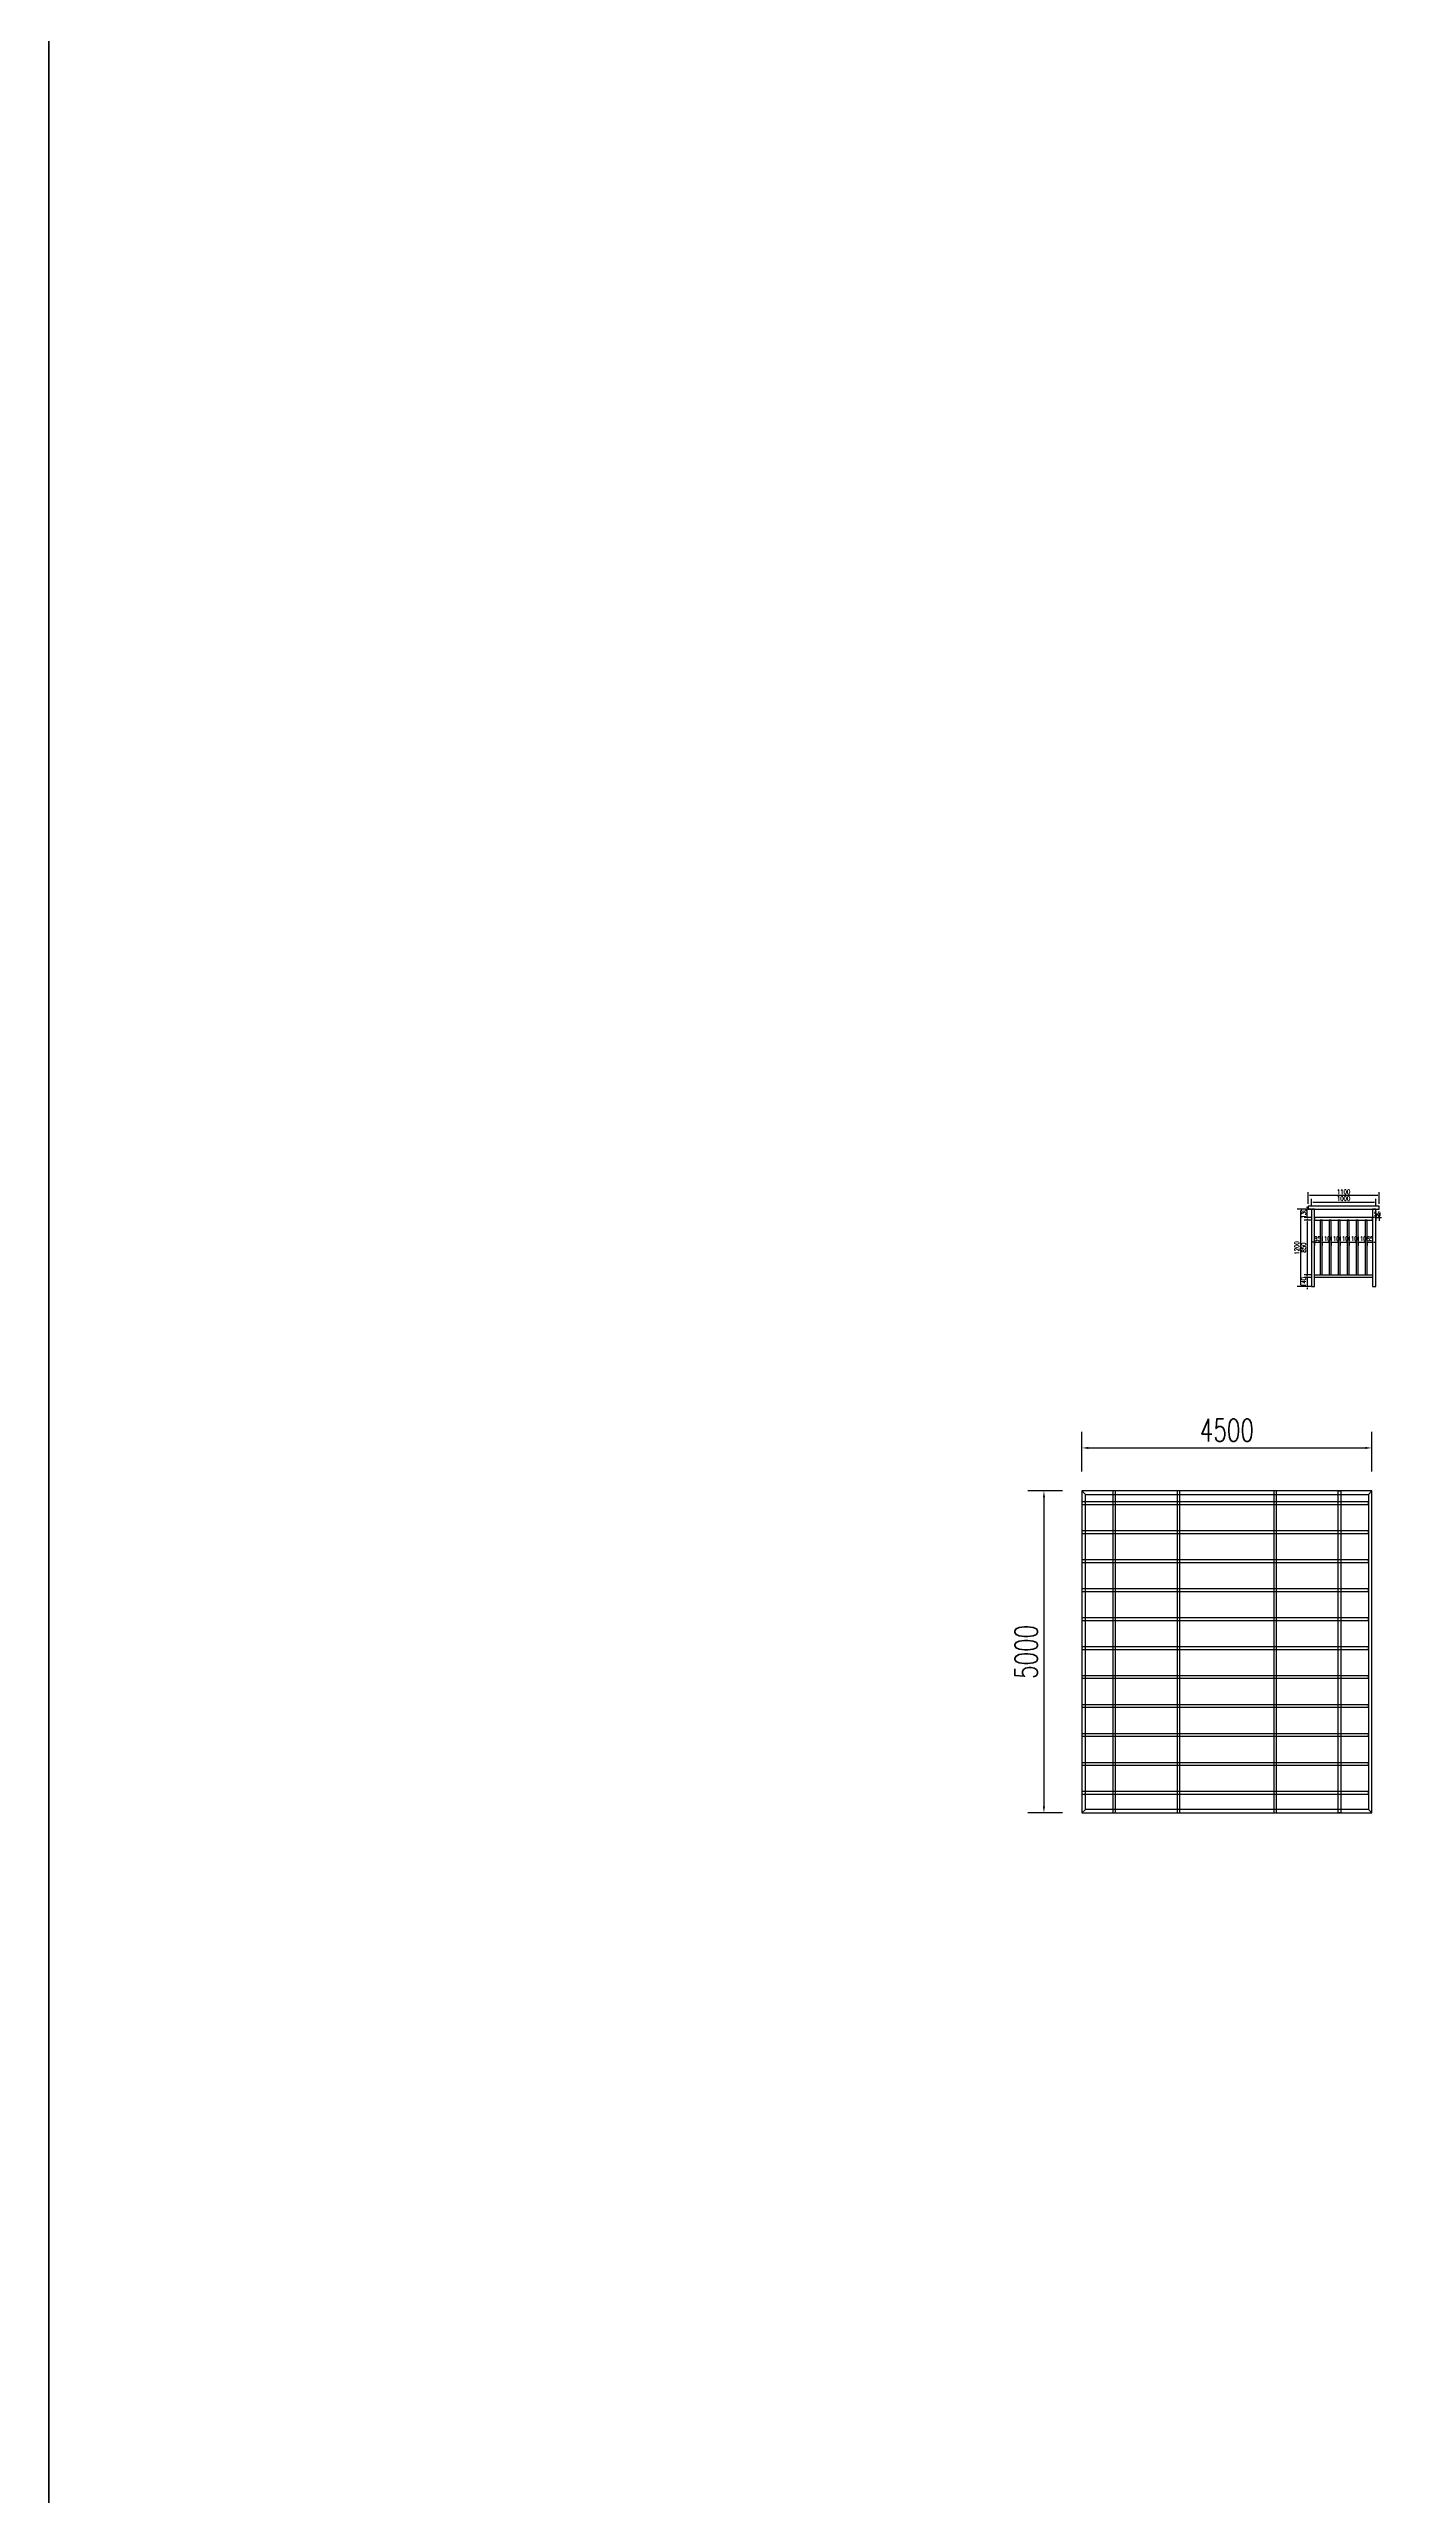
# Model space of a CAD drawing. Header units: millimetres. Extents: x -2430464 to 225692, y -180 to 1805330.
# Drawn here: x -1019079 to -997990, y 838160 to 876151 of the extents above; entities that cross this region are included whole.
import ezdxf

# ---------------------------------------------------------------- set-up
doc = ezdxf.new("R2010")
doc.units = ezdxf.units.MM
doc.header["$LTSCALE"] = 1000
doc.layers.get('0').update_dxf_attribs({"linetype": 'CONTINUOUS'})
doc.layers.get('DEFPOINTS').update_dxf_attribs({"linetype": 'CONTINUOUS'})
for name, color, linetype in [('W-PLASTIC_RAILINGS塑木栏杆', 6, 'CONTINUOUS'), ('W-STEEL_FRAME钢架', 3, 'CONTINUOUS'), ('W-STEEL_KEEL钢龙骨', 5, 'CONTINUOUS'), ('W-WOOD_FLOOR木地板', 30, 'CONTINUOUS')]:
    doc.layers.add(name, color=color, linetype=linetype)
doc.layers.add('工作线', color=1, linetype='CONTINUOUS', lineweight=35)
doc.styles.add('STANDARD_T3', font='simplex.shx', dxfattribs={"width": 0.7, "bigfont": 'gbcbig.shx'})
doc.dimstyles.new('W&&100', dxfattribs={"dimtxt": 350, "dimasz": 100, "dimexe": 250, "dimexo": 300, "dimgap": 100, "dimtad": 1, "dimdec": 0, "dimzin": 0, "dimdsep": 46, "dimtxsty": 'STANDARD_T3', "dimcen": 0.09, "dimclrd": 1, "dimclre": 1, "dimclrt": 7, "dimazin": 2, "dimtfac": 1, "dimtdec": 0, "dimtix": 1, "dimtmove": 2, "dimatfit": 3, "dimfxl": 0, "dimtolj": 1, "dimtzin": 0, "dimarcsym": 0})
doc.dimstyles.new('W&&20', dxfattribs={"dimtxt": 70, "dimasz": 20, "dimexe": 50, "dimexo": 60, "dimgap": 20, "dimtad": 1, "dimdec": 0, "dimzin": 0, "dimdsep": 46, "dimtxsty": 'STANDARD_T3', "dimcen": 0.09, "dimclrd": 1, "dimclre": 1, "dimclrt": 7, "dimazin": 2, "dimtfac": 1, "dimtdec": 0, "dimtix": 1, "dimtmove": 2, "dimatfit": 3, "dimfxl": 0, "dimtolj": 1, "dimtzin": 0, "dimarcsym": 0})

# ---------------------------------------------------------------- blocks, each defined once
blk = doc.blocks.new('*U2069')
at = {"layer": 'W-PLASTIC_RAILINGS塑木栏杆'}
blk.add_lwpolyline([(-15, -420), (15, -420), (15, 430), (-15, 430)], close=True, dxfattribs=at)
blk = doc.blocks.new('*U2070')
at = {"layer": 'W-PLASTIC_RAILINGS塑木栏杆', "color": 0, "linetype": 'ByBlock', "lineweight": -2, "transparency": 16777216}
for p in [(0, 0), (140, 0), (280, 0), (420, 0), (560, 0), (700, 0)]:
    blk.add_blockref('*U2069', p, dxfattribs=at)
blk = doc.blocks.new('*D2079')
at = {"layer": 'DEFPOINTS', "color": 0, "transparency": 16777216}
for p in [(-999525, 858130), (-999647, 856930), (-999475, 856930)]:
    blk.add_point(p, dxfattribs=at)
at = {"layer": 'W-WOOD_FLOOR木地板', "color": 1, "lineweight": -2, "transparency": 16777216}
for p, q in [((-999585, 858130), (-999697, 858130)), ((-999647, 858110), (-999647, 856950)), ((-999535, 856930), (-999697, 856930))]:
    blk.add_line(p, q, dxfattribs=at)
at = {"layer": 'W-WOOD_FLOOR木地板', "color": 1, "transparency": 16777216}
for points in [[(-999650, 858110), (-999644, 858110), (-999647, 858130)], [(-999650, 856950), (-999644, 856950), (-999647, 856930)]]:
    blk.add_solid(points, dxfattribs=at)
at = {"layer": 'W-WOOD_FLOOR木地板', "color": 7, "transparency": 16777216, "insert": (-999702, 857530), "char_height": 70, "attachment_point": 5, "rotation": 90, "style": 'STANDARD_T3'}
blk.add_mtext('\\A1;1200', dxfattribs=at)
blk = doc.blocks.new('*D2071')
at = {"layer": 'DEFPOINTS', "color": 0, "transparency": 16777216}
for p in [(-999425, 857960), (-999540, 857110), (-999425, 857110)]:
    blk.add_point(p, dxfattribs=at)
at = {"layer": 'W-WOOD_FLOOR木地板', "color": 1, "lineweight": -2, "transparency": 16777216}
for p, q in [((-999485, 857960), (-999590, 857960)), ((-999540, 857940), (-999540, 857130)), ((-999485, 857110), (-999590, 857110))]:
    blk.add_line(p, q, dxfattribs=at)
at = {"layer": 'W-WOOD_FLOOR木地板', "color": 1, "transparency": 16777216}
for points in [[(-999543, 857940), (-999537, 857940), (-999540, 857960)], [(-999543, 857130), (-999537, 857130), (-999540, 857110)]]:
    blk.add_solid(points, dxfattribs=at)
at = {"layer": 'W-WOOD_FLOOR木地板', "color": 7, "transparency": 16777216, "insert": (-999595, 857535), "char_height": 70, "attachment_point": 5, "rotation": 90, "style": 'STANDARD_T3'}
blk.add_mtext('\\A1;850', dxfattribs=at)
blk = doc.blocks.new('*D2072')
at = {"layer": 'DEFPOINTS', "color": 0, "transparency": 16777216}
for p in [(-999540, 858130), (-999425, 858130), (-999425, 858000)]:
    blk.add_point(p, dxfattribs=at)
at = {"layer": 'W-WOOD_FLOOR木地板', "color": 1, "lineweight": -2, "transparency": 16777216}
for p, q in [((-999485, 858130), (-999590, 858130)), ((-999485, 858000), (-999590, 858000)), ((-999540, 858150), (-999540, 858170)), ((-999540, 858000), (-999540, 858130)), ((-999540, 857980), (-999540, 857960))]:
    blk.add_line(p, q, dxfattribs=at)
at = {"layer": 'W-WOOD_FLOOR木地板', "color": 1, "transparency": 16777216}
for points in [[(-999543, 858150), (-999537, 858150), (-999540, 858130)], [(-999543, 857980), (-999537, 857980), (-999540, 858000)]]:
    blk.add_solid(points, dxfattribs=at)
at = {"layer": 'W-WOOD_FLOOR木地板', "color": 7, "transparency": 16777216, "insert": (-999595, 858065), "char_height": 70, "attachment_point": 5, "rotation": 90, "style": 'STANDARD_T3'}
blk.add_mtext('\\A1;130', dxfattribs=at)
blk = doc.blocks.new('*D2080')
at = {"layer": 'DEFPOINTS', "color": 0, "transparency": 16777216}
for p in [(-999540, 856930), (-999425, 857070), (-999425, 856930)]:
    blk.add_point(p, dxfattribs=at)
at = {"layer": 'W-WOOD_FLOOR木地板', "color": 1, "lineweight": -2, "transparency": 16777216}
for p, q in [((-999540, 857090), (-999540, 857110)), ((-999485, 857070), (-999590, 857070)), ((-999485, 856930), (-999590, 856930)), ((-999540, 857070), (-999540, 856930)), ((-999540, 856910), (-999540, 856890))]:
    blk.add_line(p, q, dxfattribs=at)
at = {"layer": 'W-WOOD_FLOOR木地板', "color": 1, "transparency": 16777216}
for points in [[(-999543, 857090), (-999537, 857090), (-999540, 857070)], [(-999543, 856910), (-999537, 856910), (-999540, 856930)]]:
    blk.add_solid(points, dxfattribs=at)
at = {"layer": 'W-WOOD_FLOOR木地板', "color": 7, "transparency": 16777216, "insert": (-999595, 857000), "char_height": 70, "attachment_point": 5, "rotation": 90, "style": 'STANDARD_T3'}
blk.add_mtext('\\A1;140', dxfattribs=at)
blk = doc.blocks.new('*D2081')
at = {"layer": 'DEFPOINTS', "color": 0, "transparency": 16777216}
for p in [(-998475, 858243), (-999475, 858130), (-998475, 858130)]:
    blk.add_point(p, dxfattribs=at)
at = {"layer": 'W-WOOD_FLOOR木地板', "color": 1, "lineweight": -2, "transparency": 16777216}
for p, q in [((-999475, 858190), (-999475, 858293)), ((-999455, 858243), (-998495, 858243)), ((-998475, 858190), (-998475, 858293))]:
    blk.add_line(p, q, dxfattribs=at)
at = {"layer": 'W-WOOD_FLOOR木地板', "color": 1, "transparency": 16777216}
for points in [[(-999455, 858246), (-999455, 858240), (-999475, 858243)], [(-998495, 858246), (-998495, 858240), (-998475, 858243)]]:
    blk.add_solid(points, dxfattribs=at)
at = {"layer": 'W-WOOD_FLOOR木地板', "color": 7, "transparency": 16777216, "insert": (-998975, 858298), "char_height": 70, "attachment_point": 5, "style": 'STANDARD_T3'}
blk.add_mtext('\\A1;1000', dxfattribs=at)
blk = doc.blocks.new('*D2082')
at = {"layer": 'DEFPOINTS', "color": 0, "transparency": 16777216}
for p in [(-999425, 857762), (-999340, 857762), (-999340, 857619)]:
    blk.add_point(p, dxfattribs=at)
at = {"layer": 'W-PLASTIC_RAILINGS塑木栏杆', "color": 1, "lineweight": -2, "transparency": 16777216}
for p, q in [((-999445, 857619), (-999465, 857619)), ((-999425, 857624), (-999425, 857569)), ((-999425, 857619), (-999340, 857619)), ((-999340, 857624), (-999340, 857569)), ((-999320, 857619), (-999300, 857619))]:
    blk.add_line(p, q, dxfattribs=at)
at = {"layer": 'W-PLASTIC_RAILINGS塑木栏杆', "color": 1, "transparency": 16777216}
for points in [[(-999445, 857622), (-999445, 857615), (-999425, 857619)], [(-999320, 857622), (-999320, 857615), (-999340, 857619)]]:
    blk.add_solid(points, dxfattribs=at)
at = {"layer": 'W-PLASTIC_RAILINGS塑木栏杆', "color": 7, "transparency": 16777216, "insert": (-999382, 857674), "char_height": 70, "attachment_point": 5, "style": 'STANDARD_T3'}
blk.add_mtext('\\A1;85', dxfattribs=at)
blk = doc.blocks.new('*D2073')
at = {"layer": 'DEFPOINTS', "color": 0, "transparency": 16777216}
for p in [(-998610, 857762), (-998525, 857762), (-998525, 857619)]:
    blk.add_point(p, dxfattribs=at)
at = {"layer": 'W-PLASTIC_RAILINGS塑木栏杆', "color": 1, "lineweight": -2, "transparency": 16777216}
for p, q in [((-998630, 857619), (-998650, 857619)), ((-998610, 857624), (-998610, 857569)), ((-998610, 857619), (-998525, 857619)), ((-998525, 857624), (-998525, 857569)), ((-998505, 857619), (-998485, 857619))]:
    blk.add_line(p, q, dxfattribs=at)
at = {"layer": 'W-PLASTIC_RAILINGS塑木栏杆', "color": 1, "transparency": 16777216}
for points in [[(-998630, 857622), (-998630, 857615), (-998610, 857619)], [(-998505, 857622), (-998505, 857615), (-998525, 857619)]]:
    blk.add_solid(points, dxfattribs=at)
at = {"layer": 'W-PLASTIC_RAILINGS塑木栏杆', "color": 7, "transparency": 16777216, "insert": (-998567, 857674), "char_height": 70, "attachment_point": 5, "style": 'STANDARD_T3'}
blk.add_mtext('\\A1;85', dxfattribs=at)
blk = doc.blocks.new('*D2074')
at = {"layer": 'DEFPOINTS', "color": 0, "transparency": 16777216}
for p in [(-998750, 857762), (-998640, 857762), (-998640, 857619)]:
    blk.add_point(p, dxfattribs=at)
at = {"layer": 'W-PLASTIC_RAILINGS塑木栏杆', "color": 1, "lineweight": -2, "transparency": 16777216}
for p, q in [((-998770, 857619), (-998790, 857619)), ((-998750, 857624), (-998750, 857569)), ((-998750, 857619), (-998640, 857619)), ((-998640, 857624), (-998640, 857569)), ((-998620, 857619), (-998600, 857619))]:
    blk.add_line(p, q, dxfattribs=at)
at = {"layer": 'W-PLASTIC_RAILINGS塑木栏杆', "color": 1, "transparency": 16777216}
for points in [[(-998770, 857622), (-998770, 857615), (-998750, 857619)], [(-998620, 857622), (-998620, 857615), (-998640, 857619)]]:
    blk.add_solid(points, dxfattribs=at)
at = {"layer": 'W-PLASTIC_RAILINGS塑木栏杆', "color": 7, "transparency": 16777216, "insert": (-998695, 857674), "char_height": 70, "attachment_point": 5, "style": 'STANDARD_T3'}
blk.add_mtext('\\A1;110', dxfattribs=at)
blk = doc.blocks.new('*D2075')
at = {"layer": 'DEFPOINTS', "color": 0, "transparency": 16777216}
for p in [(-998890, 857762), (-998780, 857762), (-998780, 857619)]:
    blk.add_point(p, dxfattribs=at)
at = {"layer": 'W-PLASTIC_RAILINGS塑木栏杆', "color": 1, "lineweight": -2, "transparency": 16777216}
for p, q in [((-998910, 857619), (-998930, 857619)), ((-998890, 857624), (-998890, 857569)), ((-998890, 857619), (-998780, 857619)), ((-998780, 857624), (-998780, 857569)), ((-998760, 857619), (-998740, 857619))]:
    blk.add_line(p, q, dxfattribs=at)
at = {"layer": 'W-PLASTIC_RAILINGS塑木栏杆', "color": 1, "transparency": 16777216}
for points in [[(-998910, 857622), (-998910, 857615), (-998890, 857619)], [(-998760, 857622), (-998760, 857615), (-998780, 857619)]]:
    blk.add_solid(points, dxfattribs=at)
at = {"layer": 'W-PLASTIC_RAILINGS塑木栏杆', "color": 7, "transparency": 16777216, "insert": (-998835, 857674), "char_height": 70, "attachment_point": 5, "style": 'STANDARD_T3'}
blk.add_mtext('\\A1;110', dxfattribs=at)
blk = doc.blocks.new('*D2076')
at = {"layer": 'DEFPOINTS', "color": 0, "transparency": 16777216}
for p in [(-999030, 857762), (-998920, 857762), (-998920, 857619)]:
    blk.add_point(p, dxfattribs=at)
at = {"layer": 'W-PLASTIC_RAILINGS塑木栏杆', "color": 1, "lineweight": -2, "transparency": 16777216}
for p, q in [((-999050, 857619), (-999070, 857619)), ((-999030, 857624), (-999030, 857569)), ((-999030, 857619), (-998920, 857619)), ((-998920, 857624), (-998920, 857569)), ((-998900, 857619), (-998880, 857619))]:
    blk.add_line(p, q, dxfattribs=at)
at = {"layer": 'W-PLASTIC_RAILINGS塑木栏杆', "color": 1, "transparency": 16777216}
for points in [[(-999050, 857622), (-999050, 857615), (-999030, 857619)], [(-998900, 857622), (-998900, 857615), (-998920, 857619)]]:
    blk.add_solid(points, dxfattribs=at)
at = {"layer": 'W-PLASTIC_RAILINGS塑木栏杆', "color": 7, "transparency": 16777216, "insert": (-998975, 857674), "char_height": 70, "attachment_point": 5, "style": 'STANDARD_T3'}
blk.add_mtext('\\A1;110', dxfattribs=at)
blk = doc.blocks.new('*D2077')
at = {"layer": 'DEFPOINTS', "color": 0, "transparency": 16777216}
for p in [(-999170, 857762), (-999060, 857762), (-999060, 857619)]:
    blk.add_point(p, dxfattribs=at)
at = {"layer": 'W-PLASTIC_RAILINGS塑木栏杆', "color": 1, "lineweight": -2, "transparency": 16777216}
for p, q in [((-999190, 857619), (-999210, 857619)), ((-999170, 857624), (-999170, 857569)), ((-999170, 857619), (-999060, 857619)), ((-999060, 857624), (-999060, 857569)), ((-999040, 857619), (-999020, 857619))]:
    blk.add_line(p, q, dxfattribs=at)
at = {"layer": 'W-PLASTIC_RAILINGS塑木栏杆', "color": 1, "transparency": 16777216}
for points in [[(-999190, 857622), (-999190, 857615), (-999170, 857619)], [(-999040, 857622), (-999040, 857615), (-999060, 857619)]]:
    blk.add_solid(points, dxfattribs=at)
at = {"layer": 'W-PLASTIC_RAILINGS塑木栏杆', "color": 7, "transparency": 16777216, "insert": (-999115, 857674), "char_height": 70, "attachment_point": 5, "style": 'STANDARD_T3'}
blk.add_mtext('\\A1;110', dxfattribs=at)
blk = doc.blocks.new('*D2078')
at = {"layer": 'DEFPOINTS', "color": 0, "transparency": 16777216}
for p in [(-999310, 857762), (-999200, 857762), (-999200, 857619)]:
    blk.add_point(p, dxfattribs=at)
at = {"layer": 'W-PLASTIC_RAILINGS塑木栏杆', "color": 1, "lineweight": -2, "transparency": 16777216}
for p, q in [((-999330, 857619), (-999350, 857619)), ((-999310, 857624), (-999310, 857569)), ((-999310, 857619), (-999200, 857619)), ((-999200, 857624), (-999200, 857569)), ((-999180, 857619), (-999160, 857619))]:
    blk.add_line(p, q, dxfattribs=at)
at = {"layer": 'W-PLASTIC_RAILINGS塑木栏杆', "color": 1, "transparency": 16777216}
for points in [[(-999330, 857622), (-999330, 857615), (-999310, 857619)], [(-999180, 857622), (-999180, 857615), (-999200, 857619)]]:
    blk.add_solid(points, dxfattribs=at)
at = {"layer": 'W-PLASTIC_RAILINGS塑木栏杆', "color": 7, "transparency": 16777216, "insert": (-999255, 857674), "char_height": 70, "attachment_point": 5, "style": 'STANDARD_T3'}
blk.add_mtext('\\A1;110', dxfattribs=at)
blk = doc.blocks.new('*D2396')
at = {"color": 1, "lineweight": -2, "transparency": 16777216}
for p, q in [((-998495, 858000), (-998515, 858000)), ((-998475, 858070), (-998475, 857950)), ((-998475, 858000), (-998425, 858000)), ((-998425, 858070), (-998425, 857950)), ((-998405, 858000), (-998385, 858000))]:
    blk.add_line(p, q, dxfattribs=at)
at = {"color": 1, "transparency": 16777216}
for points in [[(-998495, 858004), (-998495, 857997), (-998475, 858000)], [(-998405, 858004), (-998405, 857997), (-998425, 858000)]]:
    blk.add_solid(points, dxfattribs=at)
at = {"layer": 'DEFPOINTS', "color": 0, "transparency": 16777216}
for p in [(-998475, 858130), (-998425, 858130), (-998425, 858000)]:
    blk.add_point(p, dxfattribs=at)
at = {"color": 7, "transparency": 16777216, "insert": (-998450, 858055), "char_height": 70, "attachment_point": 5, "style": 'STANDARD_T3'}
blk.add_mtext('\\A1;50', dxfattribs=at)
blk = doc.blocks.new('*D2397')
at = {"color": 1, "lineweight": -2, "transparency": 16777216}
for p, q in [((-999525, 858215), (-999525, 858397)), ((-999505, 858347), (-998445, 858347)), ((-998425, 858215), (-998425, 858397))]:
    blk.add_line(p, q, dxfattribs=at)
at = {"color": 1, "transparency": 16777216}
for points in [[(-999505, 858350), (-999505, 858344), (-999525, 858347)], [(-998445, 858350), (-998445, 858344), (-998425, 858347)]]:
    blk.add_solid(points, dxfattribs=at)
at = {"layer": 'DEFPOINTS', "color": 0, "transparency": 16777216}
for p in [(-998425, 858347), (-999525, 858155), (-998425, 858155)]:
    blk.add_point(p, dxfattribs=at)
at = {"color": 7, "transparency": 16777216, "insert": (-998975, 858402), "char_height": 70, "attachment_point": 5, "style": 'STANDARD_T3'}
blk.add_mtext('\\A1;1100', dxfattribs=at)
blk = doc.blocks.new('*D2398')
at = {"layer": 'DEFPOINTS', "color": 0, "transparency": 16777216}
for p in [(-998538, 854423), (-1003038, 853755), (-998538, 853755)]:
    blk.add_point(p, dxfattribs=at)
at = {"layer": 'W-STEEL_FRAME钢架', "color": 1, "lineweight": -2, "transparency": 16777216}
for p, q in [((-1003038, 854055), (-1003038, 854673)), ((-1002938, 854423), (-998638, 854423)), ((-998538, 854055), (-998538, 854673))]:
    blk.add_line(p, q, dxfattribs=at)
at = {"layer": 'W-STEEL_FRAME钢架', "color": 1, "transparency": 16777216}
for points in [[(-1002938, 854440), (-1002938, 854407), (-1003038, 854423)], [(-998638, 854440), (-998638, 854407), (-998538, 854423)]]:
    blk.add_solid(points, dxfattribs=at)
at = {"layer": 'W-STEEL_FRAME钢架', "color": 7, "transparency": 16777216, "insert": (-1000788, 854698), "char_height": 350, "attachment_point": 5, "style": 'STANDARD_T3'}
blk.add_mtext('\\A1;4500', dxfattribs=at)
blk = doc.blocks.new('*D2399')
at = {"layer": 'DEFPOINTS', "color": 0, "transparency": 16777216}
for p in [(-1003038, 853755), (-1003629, 848755), (-1003038, 848755)]:
    blk.add_point(p, dxfattribs=at)
at = {"layer": 'W-STEEL_FRAME钢架', "color": 1, "lineweight": -2, "transparency": 16777216}
for p, q in [((-1003338, 853755), (-1003879, 853755)), ((-1003629, 853655), (-1003629, 848855)), ((-1003338, 848755), (-1003879, 848755))]:
    blk.add_line(p, q, dxfattribs=at)
at = {"layer": 'W-STEEL_FRAME钢架', "color": 1, "transparency": 16777216}
for points in [[(-1003645, 853655), (-1003612, 853655), (-1003629, 853755)], [(-1003645, 848855), (-1003612, 848855), (-1003629, 848755)]]:
    blk.add_solid(points, dxfattribs=at)
at = {"layer": 'W-STEEL_FRAME钢架', "color": 7, "transparency": 16777216, "insert": (-1003904, 851255), "char_height": 350, "attachment_point": 5, "rotation": 90, "style": 'STANDARD_T3'}
blk.add_mtext('\\A1;5000', dxfattribs=at)
blk = doc.blocks.new('*U2400')
at = {"layer": 'W-STEEL_KEEL钢龙骨'}
blk.add_lwpolyline([(-2175, -20), (2272, -20), (2272, 20), (-2175, 20)], close=True, dxfattribs=at)
blk = doc.blocks.new('*U2401')
at = {"layer": 'W-STEEL_KEEL钢龙骨', "color": 0, "linetype": 'ByBlock', "lineweight": -2, "transparency": 16777216}
for p in [(0, 0), (0, -450), (0, -900), (0, -1350), (0, -1800), (0, -2250), (0, -2700), (0, -3150), (0, -3600), (0, -4050), (0, -4500)]:
    blk.add_blockref('*U2400', p, dxfattribs=at)

msp = doc.modelspace()

# ---------------------------------------------------------------- linework, layer by layer
at = {"layer": 'W-PLASTIC_RAILINGS塑木栏杆'}
for points in [[(-999524.98, 858130.33), (-998424.98, 858130.33), (-998424.98, 858180.33), (-999524.98, 858180.33)], [(-999474.98, 856930.33), (-999424.98, 856930.33), (-999424.98, 858130.33), (-999474.98, 858130.33)], [(-999424.98, 857960.33), (-998524.98, 857960.33), (-998524.98, 858000.33), (-999424.98, 858000.33)], [(-998524.98, 856930.33), (-998474.98, 856930.33), (-998474.98, 858130.33), (-998524.98, 858130.33)], [(-999424.98, 857110.33), (-998524.98, 857110.33), (-998524.98, 857070.33), (-999424.98, 857070.33)]]:
    msp.add_lwpolyline(points, close=True, dxfattribs=at)
at = {"layer": 'W-STEEL_FRAME钢架'}
for points in [[(-1002984.83, 853702.26), (-998590.83, 853702.26), (-998537.83, 853755.26), (-1003037.83, 853755.26)], [(-1003037.83, 848755.26), (-1002984.83, 848808.26), (-1002984.83, 853702.26), (-1003037.83, 853755.26)], [(-1002557.83, 848755.26), (-1002517.83, 848755.26), (-1002517.83, 853755.26), (-1002557.83, 853755.26)], [(-1001557.83, 848755.26), (-1001517.83, 848755.26), (-1001517.83, 853755.26), (-1001557.83, 853755.26)], [(-1000057.83, 848755.26), (-1000017.83, 848755.26), (-1000017.83, 853755.26), (-1000057.83, 853755.26)], [(-999017.83, 848755.26), (-999057.83, 848755.26), (-999057.83, 853755.26), (-999017.83, 853755.26)], [(-998590.83, 848808.26), (-998537.83, 848755.26), (-998537.83, 853755.26), (-998590.83, 853702.26)], [(-1003037.83, 848755.26), (-998537.83, 848755.26), (-998590.83, 848808.26), (-1002984.83, 848808.26)]]:
    msp.add_lwpolyline(points, close=True, dxfattribs=at)
at = {"layer": '工作线'}
msp.add_lwpolyline([(-1019079.48, 952133.7), (-880575.48, 952133.7), (-880575.48, 800169.2), (-1019079.48, 800169.2)], close=True, dxfattribs=at)

# ---------------------------------------------------------------- block references
at = {"layer": 'W-PLASTIC_RAILINGS塑木栏杆'}
msp.add_blockref('*U2070', (-999324.98, 857530.33), dxfattribs=at)
at = {"layer": 'W-STEEL_KEEL钢龙骨'}
msp.add_blockref('*U2401', (-1000862.83, 853565.26), dxfattribs=at)

# ---------------------------------------------------------------- dimensions: what is measured, and where the dimension line sits
for base, p1, p2, picture, middle in [((-998424.98, 858346.91), (-999524.98, 858155.33), (-998424.98, 858155.33), '*D2397', (-998974.98, 858401.91)), ((-998424.98, 858000.33), (-998474.98, 858130.33), (-998424.98, 858130.33), '*D2396', (-998449.98, 858055.33))]:
    dim = msp.add_linear_dim(base=base, p1=p1, p2=p2, dimstyle='W&&20')
    dim.commit()
    dim.dimension.update_dxf_attribs({"geometry": picture, "text_midpoint": middle})
at = {"layer": 'W-PLASTIC_RAILINGS塑木栏杆'}
for base, p1, p2, picture, middle in [((-999339.98, 857618.65), (-999424.98, 857761.57), (-999339.98, 857761.57), '*D2082', (-999382.48, 857673.65)), ((-999199.98, 857618.65), (-999309.98, 857761.57), (-999199.98, 857761.57), '*D2078', (-999254.98, 857673.65)), ((-999059.98, 857618.65), (-999169.98, 857761.57), (-999059.98, 857761.57), '*D2077', (-999114.98, 857673.65)), ((-998919.98, 857618.65), (-999029.98, 857761.57), (-998919.98, 857761.57), '*D2076', (-998974.98, 857673.65)), ((-998779.98, 857618.65), (-998889.98, 857761.57), (-998779.98, 857761.57), '*D2075', (-998834.98, 857673.65)), ((-998639.98, 857618.65), (-998749.98, 857761.57), (-998639.98, 857761.57), '*D2074', (-998694.98, 857673.65)), ((-998524.98, 857618.65), (-998609.98, 857761.57), (-998524.98, 857761.57), '*D2073', (-998567.48, 857673.65))]:
    dim = msp.add_linear_dim(base=base, p1=p1, p2=p2, dimstyle='W&&20', override={"dimfxl": 5, "dimfxlon": 1, "dimarcsym": 2}, dxfattribs=at)
    dim.commit()
    dim.dimension.update_dxf_attribs({"geometry": picture, "text_midpoint": middle})
at = {"layer": 'W-STEEL_FRAME钢架'}
dim = msp.add_linear_dim(base=(-998537.83, 854423.34), p1=(-1003037.83, 853755.26), p2=(-998537.83, 853755.26), dimstyle='W&&100', dxfattribs=at)
dim.commit()
dim.dimension.update_dxf_attribs({"geometry": '*D2398', "text_midpoint": (-1000787.83, 854698.34)})
dim = msp.add_linear_dim(base=(-1003628.55, 848755.26), p1=(-1003037.83, 853755.26), p2=(-1003037.83, 848755.26), angle=90, dimstyle='W&&100', dxfattribs=at)
dim.commit()
dim.dimension.update_dxf_attribs({"geometry": '*D2399', "text_midpoint": (-1003903.55, 851255.26)})
at = {"layer": 'W-WOOD_FLOOR木地板'}
dim = msp.add_linear_dim(base=(-998474.98, 858242.87), p1=(-999474.98, 858130.33), p2=(-998474.98, 858130.33), dimstyle='W&&20', dxfattribs=at)
dim.commit()
dim.dimension.update_dxf_attribs({"geometry": '*D2081', "text_midpoint": (-998974.98, 858297.87)})
for base, p1, p2, picture, middle in [((-999646.98, 856930.33), (-999524.98, 858130.33), (-999474.98, 856930.33), '*D2079', (-999701.98, 857530.33)), ((-999539.98, 858130.33), (-999424.98, 858000.33), (-999424.98, 858130.33), '*D2072', (-999594.98, 858065.33)), ((-999539.98, 857110.33), (-999424.98, 857960.33), (-999424.98, 857110.33), '*D2071', (-999594.98, 857535.33)), ((-999539.91, 856930.33), (-999424.98, 857070.33), (-999424.98, 856930.33), '*D2080', (-999594.91, 857000.33))]:
    dim = msp.add_linear_dim(base=base, p1=p1, p2=p2, angle=90, dimstyle='W&&20', dxfattribs=at)
    dim.commit()
    dim.dimension.update_dxf_attribs({"geometry": picture, "text_midpoint": middle})

doc.saveas('drawing.dxf')
